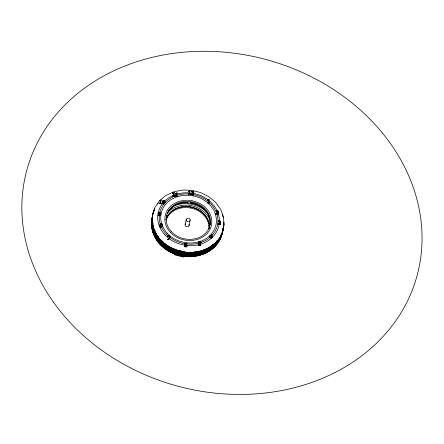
<?xml version="1.0" encoding="UTF-8"?>
<svg xmlns="http://www.w3.org/2000/svg" width="444" height="444" viewBox="0 0 444 444"><rect width="100%" height="100%" fill="white"/><g stroke="black" fill="none" stroke-linecap="round" stroke-linejoin="round"><path stroke-width="0.67" d="M218.603 211.993C218.626 209.557 214.191 211.116 218.021 211.677L218.048 211.938M218.642 211.644C218.426 213.542 214.308 215.396 218.548 212.21M220.646 223.732L220.64 223.193A0.894 0.755 14.8 0 0 220.202 222.716L219.941 222.572L220.496 222.372M220.096 223.621L219.935 222.944L219.103 222.694L219.991 223.177L220.063 223.793C217.21 223.637 217.721 224.914 220.207 224.464A1.288 1.088 14.7 0 0 220.601 223.954L220.685 223.593M200.738 244.533L200.738 244.233A1.043 0.899 13 0 0 200.405 243.601L199.084 243.207L199.223 242.113L200.966 242.357L199.223 242.113M193.795 192.546L193.423 191.547L191.686 191.358L193.201 191.586L193.8 192.341M186.98 245.909L187.013 245.477M200.166 244.45C200.161 242.896 196.903 242.779 200.172 244.272M162.51 224.725L162.11 223.748L160.906 223.504A1.204 1.027 8.2 0 0 160.301 223.765L160.007 224.398M159.651 226.312L159.685 225.952M186.408 245.848L186.413 245.327M186.441 245.504C186.785 246.925 184.515 246.842 184.876 245.504M158.175 213.17C158.125 214.757 162.088 215.268 158.192 213.853C157.526 211.472 161.683 211.788 160.767 214.097M184.343 244.971L184.615 246.52A1.188 1.027 11.3 0 0 185.231 246.919L186.258 246.886A1.343 1.16 11.3 0 0 186.813 246.409L186.952 246.037M184.848 245.637L184.937 244.933L185.32 244.833L186.114 244.955L186.386 245.465M158.736 213.231L159.157 214.008L160.245 213.769M160.273 213.447L159.807 214.219L158.73 213.747M164.336 202.475L164.413 201.715M164.891 202.558L164.952 201.992M162.243 202.608L162.304 202.037M220.646 223.521L219.897 222.744L220.685 222.161M217.865 212.304L216.106 213.592L216.023 214.213L218.52 214.574L218.598 214.036L216.605 213.753M218.082 224.27L218.165 223.637M219.064 222.838C221.911 221.312 218.426 222.017 218.542 220.951C219.425 220.624 221.234 221.051 220.646 222.3M219.103 222.694C220.49 222.322 220.596 220.796 218.498 221.439M162.782 202.869L162.859 202.12M212.265 237.385L211.771 237.318L212.265 237.385L212.337 236.863L211.81 236.935L212.337 236.863M216.023 214.213L216.106 213.592M216.389 211.422L216.472 210.789M211.116 238.467L211.683 238.406L211.116 238.467L211.277 237.102L209.418 236.979L211.277 237.102M211.283 236.857L211.461 235.326C206.188 237.09 215.074 237.213 209.923 236.524M211.649 238.545L211.81 237.179M211.81 236.935L212.049 234.843L211.538 234.771L209.468 236.48L210.994 235.303M209.418 236.979L209.507 236.341M207.553 202.298L208.286 202.403L207.553 202.298L207.481 202.786L209.446 203.069L209.518 202.581L208.769 202.619L209.518 202.581M207.764 200.177L208.491 200.283L207.764 200.177L207.831 199.728L209.13 199.434L208.769 202.619M208.253 202.547L208.525 200.139M200.932 242.496L201.01 241.936L198.734 241.614L198.496 243.606M200.616 244.866L199.806 245.549L198.141 245.205C197.93 243.701 199.617 245.848 200.111 244.644M198.524 243.467L198.734 241.614M186.93 245.349L186.275 244.694L184.948 244.722L185.47 243.734A1.06 0.91 11.3 0 1 186.097 243.528C188.511 244.133 184.748 241.969 184.532 244.278M193.196 192.602L191.27 194.084L191.181 194.7L193.662 195.06C194.2 193.418 188.883 194.539 193.712 194.677M193.662 195.06L193.739 194.533M191.686 191.358C191.109 192.657 192.94 191.198 193.218 192.235L193.24 192.485M188.478 194.311L190.47 194.45L188.478 194.311L188.55 193.823L189.277 193.928L188.55 193.823M188.8 191.725L189.527 191.83L188.8 191.725L188.867 191.275L190.165 190.987C188.522 192.502 191.114 195.066 189.799 194M189.249 194.072L189.555 191.686M190.437 194.594L190.509 194.106M175.491 195.843L176.224 195.948L175.491 195.843L175.419 196.331L177.395 196.614L177.461 196.126L176.723 196.17L177.461 196.126M175.769 193.734L176.501 193.839L175.769 193.734L175.835 193.279L177.15 192.99L176.723 196.17M170.607 236.286L167.954 235.914L170.607 236.286L170.513 236.963L168.293 239.771L167.693 239.688L170.058 236.641L167.899 236.336L170.058 236.641M176.201 196.093L176.523 193.689M173.166 195.654L172.427 195.549L173.166 195.654L173.493 193.251L172.738 193.29L173.493 193.251M167.876 236.474L167.954 235.914M173.687 195.726L174.425 195.687L173.687 195.726L174.12 192.552L172.777 192.985L173.404 192.974M173.709 195.582L174.12 192.552M172.455 195.399L172.383 195.893L174.353 196.176L174.403 195.832M174.353 196.176L174.425 195.687M172.738 193.29L172.805 192.84M159.918 225.591L160.517 225.125L160.029 224.509M160.517 225.141L159.746 225.824M162.371 226.468L161.755 225.48L162.304 225.03M161.777 225.341L162.387 226.024L162.315 226.684M159.418 203.152L160.179 203.119L159.435 203.008L159.363 203.502L161.355 203.79L161.427 203.297L160.684 203.335L161.427 203.297M160.556 214.752L159.807 215.69L158.164 215.729C158.025 214.602 160.19 215.939 160.151 214.319M160.156 203.263L160.512 200.827L159.768 200.721M160.684 203.335L161.15 200.116L160.523 200.499M158.164 215.729L159.49 215.679L160.362 215.085M158.253 215.14L159.257 215.451L160.056 214.724M160.512 200.827L159.746 200.866L159.812 200.411L160.623 200.277M160.722 200.055L161.15 200.116M161.355 203.79L159.385 203.358M172.383 195.893L174.381 196.032M173.499 192.929L173.698 192.491M175.835 193.279L176.435 193.418L176.729 192.929M175.419 196.331L177.395 196.614M168.293 239.771L170.535 236.824M177.15 192.99L176.701 193.079M184.427 244.527L184.338 245.943M164.913 202.409L164.702 203.341M162.282 202.187L162.498 201.254M162.843 202.264L162.976 201.526M188.867 191.275L189.455 191.408L189.749 190.926M164.213 203.086L164.358 202.331M190.165 190.987L189.721 191.075M185.126 224.947L186.18 219.691M191.27 194.084L192.735 193.245L193.273 192.341L192.918 191.758L191.658 191.836M191.181 194.7L193.695 194.916M184.948 244.722L186.302 244.555L186.985 245.615M189.005 225.757L190.187 220.074M200.682 244.783L200.771 244.095A1.043 0.899 13 0 0 200.438 243.462L199.117 243.068M186.941 243.257L185.598 243.318L184.715 243.939M160.678 214.513L160.789 213.953M186.918 246.176L187.007 245.771M207.831 199.728L208.419 199.861L208.708 199.373M207.481 202.786L209.446 203.069M200.2 244.311L199.6 245.138L198.229 244.55M198.141 245.205L199.556 245.443L200.483 245.06M209.13 199.434L208.674 199.517M201.01 241.936L198.701 241.752M161.91 224.853L161.627 224.076L160.65 224.214M216.417 211.427L217.721 211.2L217.982 212.199M211.461 235.326L209.89 236.663M211.538 234.771L212.049 234.843M218.598 214.036L216.572 213.891M218.52 214.574L216.056 214.075M218.542 220.951L219.003 221.012M193.695 192.896L193.823 192.396M160.228 226.14L160.833 225.308L161.76 225.929L161.699 226.701M158.719 213.375L159.024 212.665A0.655 0.549 8 0 1 159.435 212.526L160.228 213.325M152.575 214.996L154.984 207.298L159.596 200.621M164.835 202.836L164.558 203.635M162.365 201.759C162.354 199.761 165.512 200.255 164.929 202.137M159.662 226.096L159.768 225.685M162.437 224.953L162.387 224.187L161.388 223.648M162.954 201.67C162.831 200.621 164.563 200.544 164.38 201.62M164.136 203.313L164.241 202.936M161.816 226.29L161.511 226.89L160.922 226.989L160.378 226.701L160.251 225.996M184.399 244.666L184.56 244.139M160.534 214.896L160.7 214.369M220.102 223.648L219.525 224.237L218.132 223.776M200.588 245.005L200.716 244.644M185.026 244.45L185.437 243.873A1.06 0.91 11.3 0 1 186.069 243.667L186.83 243.856M158.214 213.059C158.697 211.755 160.956 212.232 160.8 213.658M163.031 201.432L163.575 200.966L164.336 201.415M164.041 203.496L164.158 203.169M161.821 225.019L161.649 223.937L160.839 223.926L160.573 224.425A0.599 0.511 8.2 0 0 160.734 224.869M162.338 226.54C162.021 227.844 159.59 227.528 159.674 226.168M160.167 223.904L160.007 224.653L160.495 225.269M186.341 246.07L186.153 246.309A0.694 0.599 11.3 0 1 185.581 246.442L184.909 245.782M218.015 212.06L216.073 213.731M160.29 225.913L160.811 225.447L161.794 226.235M158.819 213.037L159.002 212.809A0.655 0.549 8 0 1 159.413 212.67L160.167 213.114M193.723 192.752L191.736 194.389M162.46 224.814L161.76 225.469M164.58 203.491C164.169 204.728 162.01 204.129 162.271 202.836M162.621 201.104C163.198 200.127 164.968 200.599 164.924 201.77M167.693 239.688L170.035 236.78M164.064 203.352L163.181 203.713L162.804 202.719M162.238 226.734L160.889 227.206L159.712 226.379M161.844 224.88L161.45 225.302L160.894 224.997M193.534 193.035L191.764 194.244M159.64 200.583L166.128 195.293L174.048 191.703L182.895 190.026L192.024 190.359L200.904 192.652L208.996 196.786L215.729 202.486L220.685 209.396L223.526 217.149L223.998 225.136M164.402 203.713L163.048 203.929L162.326 203.152M163.947 203.496L163.203 203.568L162.809 202.958M161.694 225.025L160.756 224.725A0.599 0.511 8.2 0 1 160.595 224.281M220.246 224.325L218.121 224.131M161.533 226.751L160.778 226.812L160.262 226.296M184.904 245.071L186.314 245.31M216.439 210.933L217.76 210.933L218.565 211.594M159.796 200.555L160.162 200.583M167.715 239.544L168.315 239.632M173.676 192.635L174.092 192.696M219.591 221.029L220.429 221.345L220.729 222.039M174.187 254.745L183.394 257.126M160.251 213.181L160.251 213.592M209.64 219.175L209.873 224.037M164.402 201.471L164.391 201.865M162.265 202.464L162.249 202.98M188.878 224.448A1.998 1.698 11.2 0 1 188.173 226.64A1.998 1.698 11.2 0 1 185.531 226.085A1.998 1.698 11.2 0 1 185.781 223.804M220.64 223.815A1.288 1.088 14.7 0 1 220.246 224.325M184.643 246.381A1.188 1.027 11.3 0 0 185.259 246.781L186.286 246.747A1.343 1.16 11.3 0 0 186.841 246.276M160.278 223.904A1.204 1.027 8.2 0 1 160.883 223.643M182.495 202.808A29.043 24.736 11.2 0 1 202.514 207.564M175.88 205.084A27.772 23.649 11.2 0 1 206.199 211.522M168.232 212.027A24.32 20.685 11.2 0 1 191.087 205.644A24.32 20.685 11.2 0 1 209.94 220.107M166.134 219.047A22.145 18.831 11.2 0 1 191.358 207.048A22.145 18.831 11.2 0 1 209.241 228.288M166.045 219.669A22.039 18.737 11.2 0 1 190.981 207.071A22.039 18.737 11.2 0 1 209.13 228.283M166.073 220.074A21.995 18.72 11.2 0 1 166.517 218.931M166.772 218.37A21.995 18.72 11.2 0 1 169.136 214.718M169.547 214.247A21.995 18.72 11.2 0 1 191.836 208.303A21.995 18.72 11.2 0 1 208.525 223.754M208.763 224.964A21.995 18.72 11.2 0 1 208.941 228.654M166.284 217.377A22.206 18.82 11.2 0 1 166.711 215.573M167.604 213.27A22.206 18.82 11.2 0 1 168.176 212.177M168.842 211.111A22.206 18.82 11.2 0 1 179.282 203.568M179.864 203.391A22.206 18.82 11.2 0 1 187.268 202.436M190.432 202.697A22.206 18.82 11.2 0 1 209.879 219.33M210.19 221.795A22.206 18.82 11.2 0 1 210.123 224.259M168.748 211.067A22.311 18.914 11.2 0 1 169.497 210.045M171.212 208.164A22.311 18.914 11.2 0 1 179.237 203.491M179.82 203.313A22.311 18.914 11.2 0 1 187.901 202.375M190.443 202.619A22.311 18.914 11.2 0 1 195.404 203.835M195.998 204.057A22.311 18.914 11.2 0 1 205.217 210.212M205.661 210.711A22.311 18.914 11.2 0 1 209.851 218.72M210.295 221.806A22.311 18.914 11.2 0 1 210.228 224.281M223.859 221.967A36.053 30.558 11.2 0 1 182.406 251.609A36.053 30.558 11.2 0 1 154.568 208.741M157.293 204.101A36.053 30.558 11.2 0 1 158.125 203.013M222.422 214.707A36.053 30.558 11.2 0 1 223.321 217.976M222.566 230.447A35.748 30.408 11.2 0 1 182.295 256.133A35.748 30.408 11.2 0 1 152.214 218.415M222.633 230.197A35.764 30.414 11.2 0 1 182.345 255.894A35.764 30.414 11.2 0 1 152.248 218.165M222.882 228.288A35.803 30.436 11.2 0 1 183.228 255.433A35.803 30.436 11.2 0 1 152.331 217.554M222.86 229.354A35.82 30.442 11.2 0 1 182.512 255.067A35.82 30.442 11.2 0 1 152.364 217.299M223.082 228.56A35.875 30.47 11.2 0 1 183.061 254.357A35.875 30.47 11.2 0 1 152.336 217.133M223.36 226.545A35.92 30.492 11.2 0 1 183.194 253.674A35.92 30.492 11.2 0 1 152.736 215.112M223.487 227.062A35.975 30.519 11.2 0 1 182.978 252.83A35.975 30.519 11.2 0 1 152.686 214.94M153.419 212.365A35.975 30.519 11.2 0 1 154.695 209.285M223.554 226.812A35.992 30.525 11.2 0 1 182.251 252.442A35.992 30.525 11.2 0 1 153.058 213.386M153.458 212.104A35.992 30.525 11.2 0 1 154.728 209.024M223.832 223.56A36.036 30.547 11.2 0 1 185.858 252.37A36.036 30.547 11.2 0 1 152.436 216.028M152.542 215.373A36.036 30.547 11.2 0 1 154.817 208.403M213.492 244.283A35.62 30.198 11.2 0 1 211.4 245.876M210.856 246.248A35.62 30.198 11.2 0 1 201.709 250.549M200.455 250.91A35.62 30.198 11.2 0 1 193.928 252.064M184.476 251.826A35.62 30.198 11.2 0 1 175.269 249.45M174.642 249.206A35.62 30.198 11.2 0 1 167.516 245.471M166.977 245.105A35.62 30.198 11.2 0 1 164.868 243.551M163.364 242.291A35.62 30.198 11.2 0 1 161.044 240.049M158.491 237.013A35.62 30.198 11.2 0 1 157.337 235.359M156.638 234.227A35.62 30.198 11.2 0 1 155.683 232.501M155.1 231.291A35.62 30.198 11.2 0 1 154.301 229.354M153.652 227.378A35.62 30.198 11.2 0 1 153.019 224.72M152.903 224.059A35.62 30.198 11.2 0 1 152.664 222.061M217.21 240.409A35.637 30.203 11.2 0 1 216.372 241.358M213.553 244.034A35.637 30.203 11.2 0 1 210.922 246.004M181.18 250.977A35.637 30.203 11.2 0 1 179.187 250.477M174.07 248.701A35.637 30.203 11.2 0 1 172.833 248.157M155.139 231.041A35.637 30.203 11.2 0 1 154.34 229.104M152.941 223.804A35.637 30.203 11.2 0 1 152.758 222.477M216.028 244.822A35.331 30.053 11.2 0 1 215.196 245.771M213.375 247.58A35.331 30.053 11.2 0 1 211.377 249.251M209.784 250.394A35.331 30.053 11.2 0 1 202.569 254.051M201.926 254.284A35.331 30.053 11.2 0 1 194.949 255.96M192.985 256.194A35.331 30.053 11.2 0 1 186.957 256.293M182.95 255.866A35.331 30.053 11.2 0 1 175.103 253.84M174.481 253.607A35.331 30.053 11.2 0 1 164.008 247.619M162.931 246.72A35.331 30.053 11.2 0 1 160.439 244.333M159.091 242.824A35.331 30.053 11.2 0 1 157.842 241.247M157.071 240.154A35.331 30.053 11.2 0 1 155.999 238.478M153.458 232.978A35.331 30.053 11.2 0 1 152.303 228.366M214.979 245.404A35.392 30.081 11.2 0 1 213.109 247.186M209.446 249.928A35.392 30.081 11.2 0 1 183.783 255.145M183.117 255.045A35.392 30.081 11.2 0 1 163.603 246.342M162.548 245.427A35.392 30.081 11.2 0 1 154.901 235.337M154.606 234.71A35.392 30.081 11.2 0 1 153.813 232.784M153.163 230.813A35.392 30.081 11.2 0 1 152.536 228.166M220.746 236.125A35.459 30.114 11.2 0 1 218.548 240.248M217.371 241.913A35.459 30.114 11.2 0 1 180.086 253.385A35.459 30.114 11.2 0 1 152.57 226.446M221.634 233.583A35.509 30.142 11.2 0 1 220.934 235.431M212.554 246.315A35.509 30.142 11.2 0 1 208.164 249.256M178.815 252.342A35.509 30.142 11.2 0 1 176.862 251.754M171.878 249.739A35.509 30.142 11.2 0 1 168.92 248.157M163.092 243.928A35.509 30.142 11.2 0 1 160.784 241.691M158.647 239.199A35.509 30.142 11.2 0 1 157.842 238.117M153.613 229.715A35.509 30.142 11.2 0 1 153.063 227.728M221.151 234.637A35.559 30.164 11.2 0 1 220.302 236.441M215.645 242.907A35.559 30.164 11.2 0 1 214.252 244.261M211.716 246.331A35.559 30.164 11.2 0 1 202.73 250.982M202.125 251.187A35.559 30.164 11.2 0 1 194.4 252.83M187.673 252.997A35.559 30.164 11.2 0 1 175.108 250.288M174.486 250.044A35.559 30.164 11.2 0 1 165.24 244.794M164.213 243.984A35.559 30.164 11.2 0 1 161.805 241.808M160.062 239.965A35.559 30.164 11.2 0 1 155.272 232.784M153.946 229.565A35.559 30.164 11.2 0 1 152.786 224.925M215.712 242.663A35.575 30.175 11.2 0 1 213.83 244.444M210.151 247.197A35.575 30.175 11.2 0 1 209.013 247.896M187.723 252.747A35.575 30.175 11.2 0 1 184.354 252.414M173.293 249.273A35.575 30.175 11.2 0 1 170.862 248.102M166.872 245.699A35.575 30.175 11.2 0 1 165.806 244.944M157.62 236.519A35.575 30.175 11.2 0 1 156.887 235.398M153.979 229.309A35.575 30.175 11.2 0 1 152.819 224.67M193.229 255.128A35.409 30.092 11.2 0 1 191.242 255.261M170.407 250.605A35.409 30.092 11.2 0 1 169.231 249.961M159.701 242.246A35.409 30.092 11.2 0 1 158.835 241.22M157.614 239.616A35.409 30.092 11.2 0 1 156.51 237.945M155.838 236.813A35.409 30.092 11.2 0 1 154.934 235.087M169.086 250.793A35.348 30.064 11.2 0 1 167.382 249.767M186.702 220.962A2.015 1.709 11.2 0 0 190.093 220.513A2.015 1.709 11.2 0 0 187.751 218.187A2.015 1.709 11.2 0 0 186.702 220.962M53.48 302.186A202.131 169.175 15 0 0 399.683 314.957A202.131 169.175 15 0 0 212.704 51.437A202.131 169.175 15 0 0 53.48 302.186M165.007 234.981A31.025 26.246 11.3 0 0 217.588 229.72A31.025 26.246 11.3 0 0 183.033 192.946A31.025 26.246 11.3 0 0 165.007 234.981M166.173 234.021A29.515 24.969 11.3 0 0 216.206 229.06A29.515 24.969 11.3 0 0 183.372 194.05A29.515 24.969 11.3 0 0 166.173 234.021M167.294 233.311A27.994 23.682 11.3 0 0 214.763 228.643A27.994 23.682 11.3 0 0 183.655 195.41A27.994 23.682 11.3 0 0 167.294 233.311M170.335 232.317A23.61 19.997 11.3 0 0 210.389 228.466A23.61 19.997 11.3 0 0 184.249 200.355A23.61 19.997 11.3 0 0 170.335 232.317M171.362 231.624A22.25 18.842 11.3 0 0 209.113 228.022A22.25 18.842 11.3 0 0 184.504 201.521A22.25 18.842 11.3 0 0 171.362 231.624"/></g></svg>
